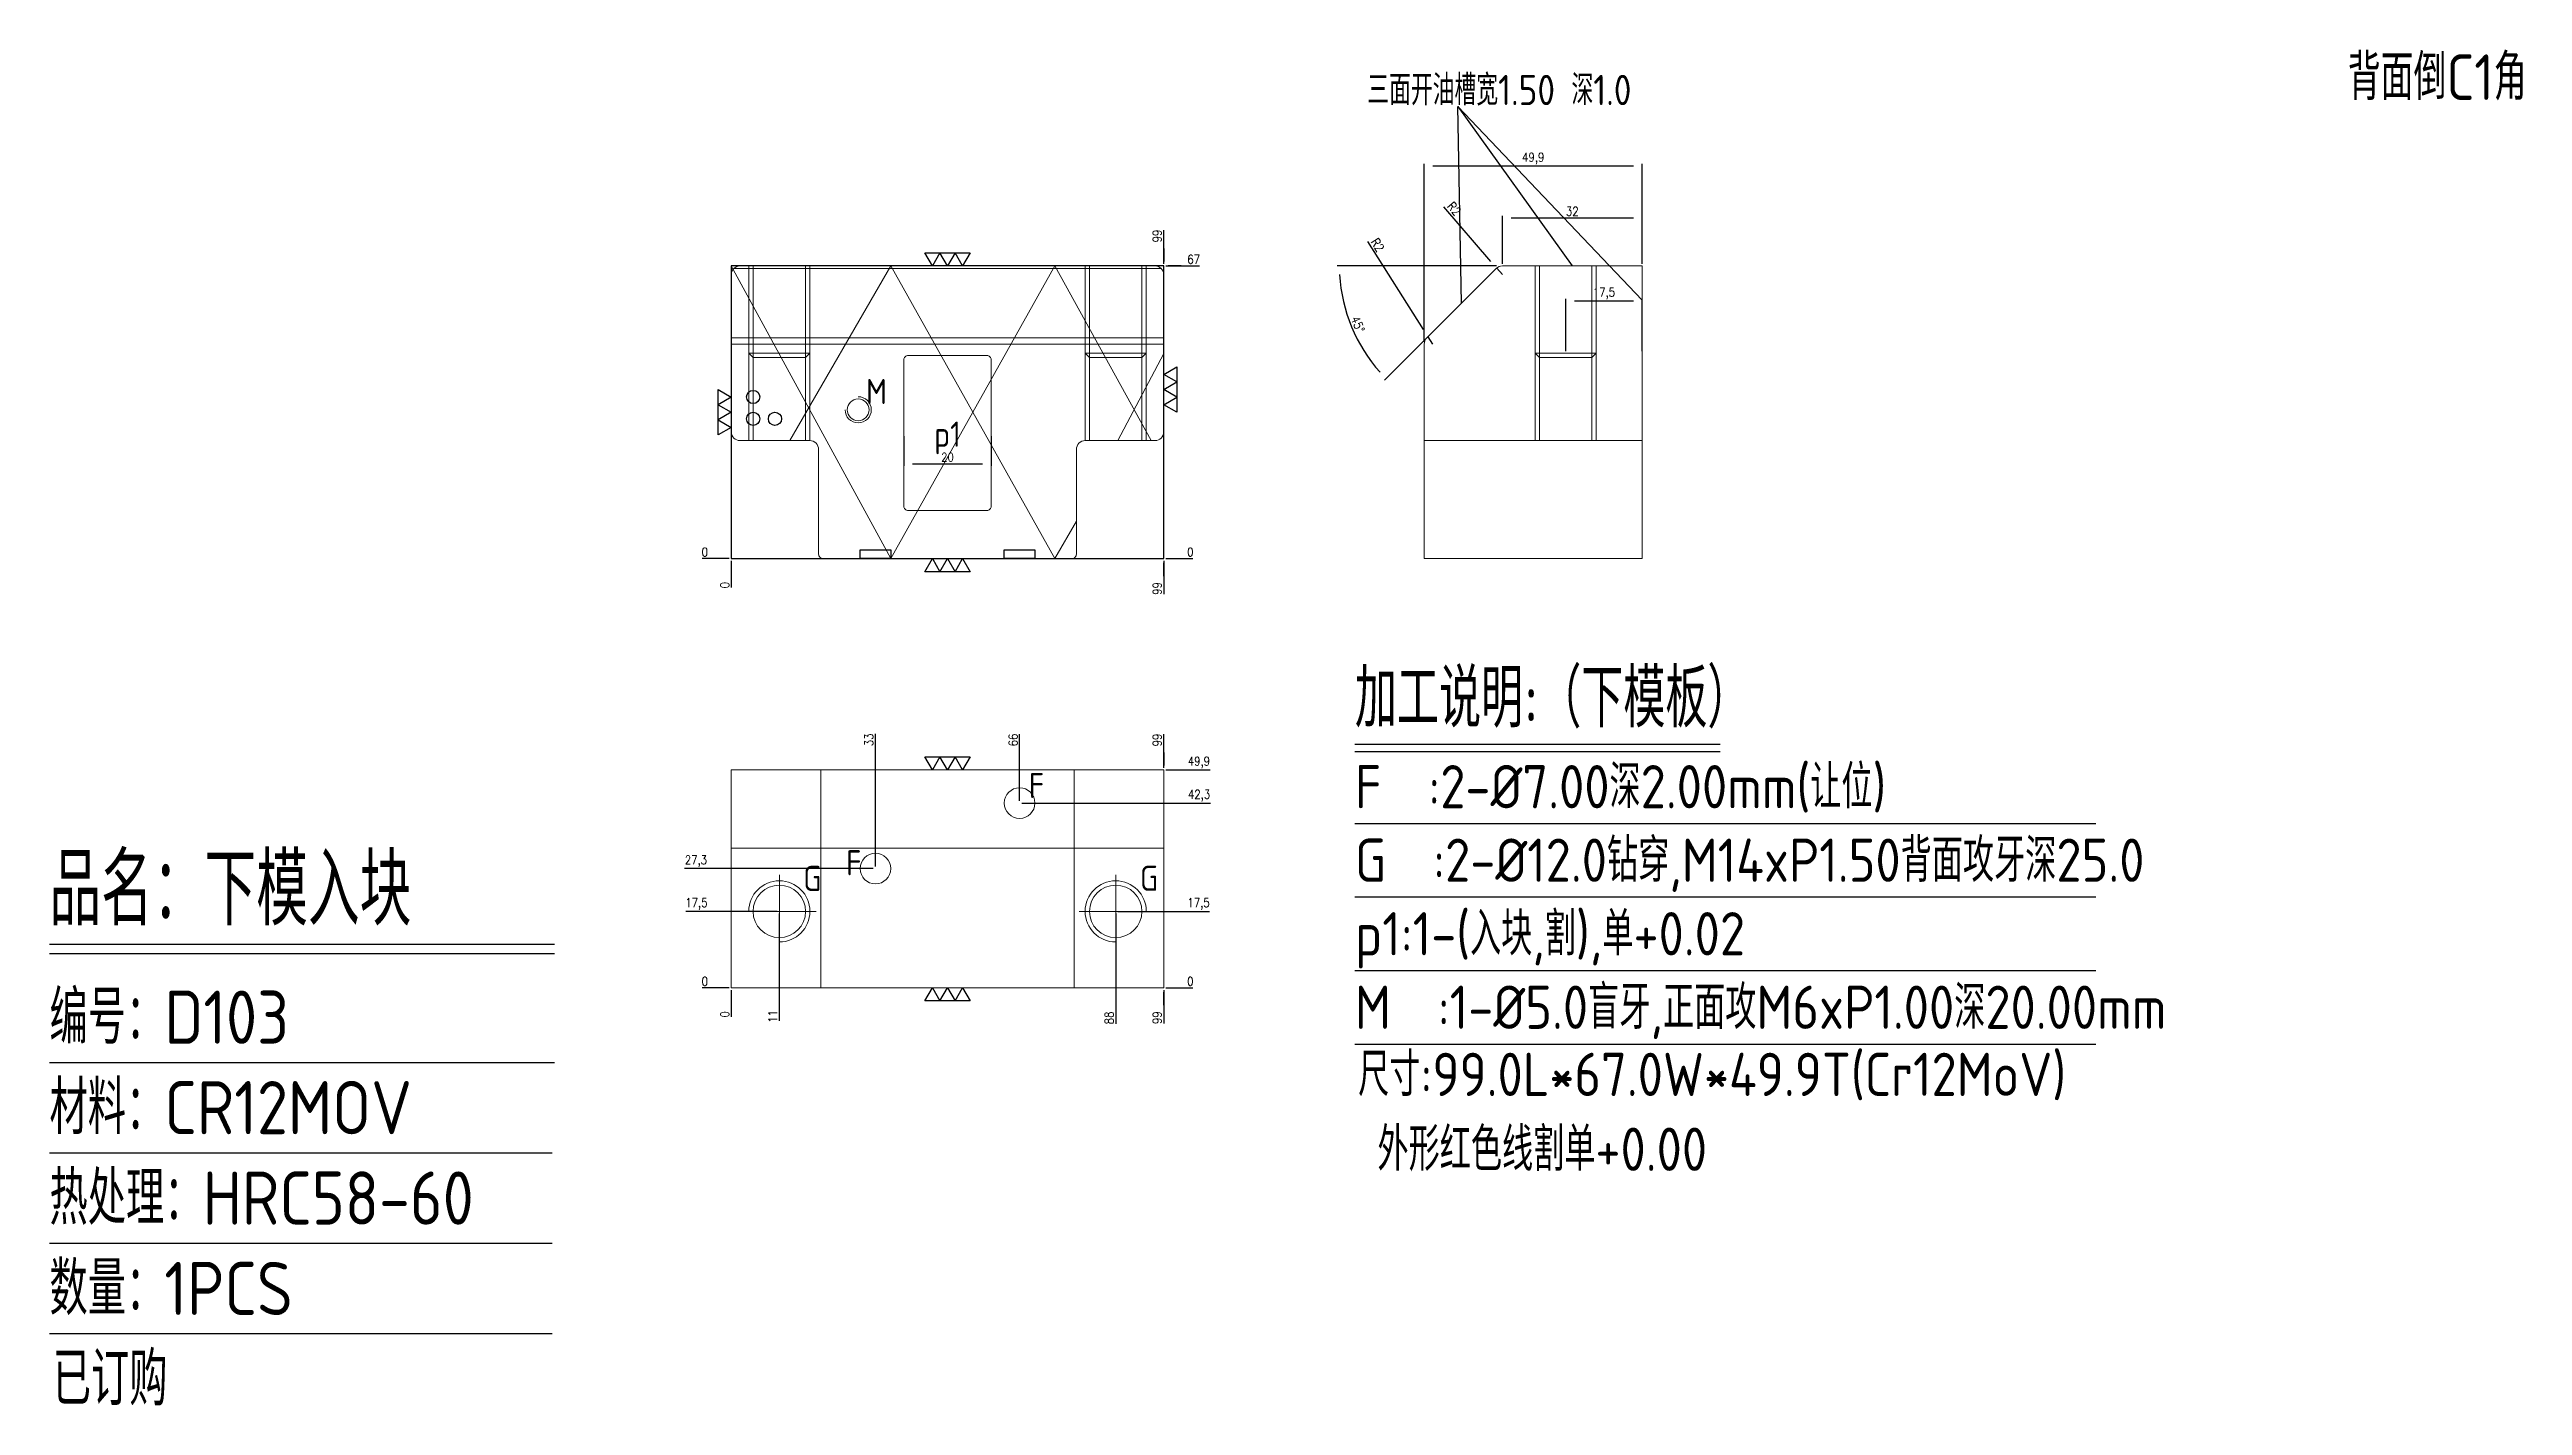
# Model space of a CAD drawing. Header units: millimetres. Extents: x 90242 to 90808, y -5168 to -4857.
import ezdxf
from ezdxf.enums import TextEntityAlignment as Align

# ---------------------------------------------------------------- set-up
doc = ezdxf.new("R2010")
doc.units = ezdxf.units.MM
for name, pattern in [('CENTER', [0]), ('DASHED', [0]), ('HIDDEN', [0])]:
    doc.linetypes.add(name, pattern=pattern)
for name, color, linetype in [('DIE_P', 2, 'Continuous'), ('DIM', 4, 'Continuous'), ('PRESS', 3, 'Continuous'), ('TEXT', 4, 'Continuous')]:
    doc.layers.add(name, color=color, linetype=linetype)
doc.styles.add('gbenor', font='gbenor.shx', dxfattribs={"bigfont": 'gbcbig.shx'})
doc.styles.get("Standard").update_dxf_attribs({"font": 'txt.shx', "width": 0.85, "bigfont": 'ctxt.shx'})
doc.dimstyles.new('T-2-WX', dxfattribs={"dimtxt": 2, "dimasz": 2, "dimexe": 0.5, "dimexo": 0.5, "dimgap": 0.5, "dimtad": 1, "dimtxsty": 'Standard', "dimblk": 'OPEN30', "dimcen": 0, "dimazin": 3, "dimtfac": 1, "dimtmove": 0, "dimatfit": 3, "dimldrblk": 'OPEN30', "dimlwd": -1, "dimlwe": -1})

# ---------------------------------------------------------------- blocks, each defined once
blk = doc.blocks.new('*D7579')
at = {"layer": 'Defpoints', "color": 0}
for p in [(90398.22, -4973.96), (90497.22, -4973.96), (90502.22, -4973.96)]:
    blk.add_point(p, dxfattribs=at)
at = {"layer": 'DIM', "color": 0}
blk.add_line((90497.72, -4973.96), (90503.85, -4973.96), dxfattribs=at)
at = {"layer": 'DIM', "color": 0, "insert": (90503.29, -4972.46), "char_height": 2, "attachment_point": 5}
blk.add_mtext('0', dxfattribs=at)
blk = doc.blocks.new('_Open30')
blk = doc.blocks.new('*D7580')
at = {"layer": 'Defpoints', "color": 0}
for p in [(90497.22, -4906.96), (90502.22, -4906.96), (90398.22, -4973.96)]:
    blk.add_point(p, dxfattribs=at)
at = {"layer": 'DIM', "color": 0}
for p, q in [((90497.72, -4906.96), (90501.22, -4906.96)), ((90501.22, -4906.96), (90498.22, -4906.96)), ((90498.22, -4906.96), (90505.39, -4906.96))]:
    blk.add_line(p, q, dxfattribs=at)
at = {"layer": 'DIM', "color": 0, "insert": (90504.06, -4905.46), "char_height": 2, "attachment_point": 5}
blk.add_mtext('67', dxfattribs=at)
blk = doc.blocks.new('*D7581')
at = {"layer": 'Defpoints', "color": 0}
for p in [(90393.22, -4973.96), (90398.22, -4973.96), (90398.22, -4973.96)]:
    blk.add_point(p, dxfattribs=at)
at = {"layer": 'DIM', "color": 0}
blk.add_line((90397.72, -4973.96), (90391.59, -4973.96), dxfattribs=at)
at = {"layer": 'DIM', "color": 0, "insert": (90392.15, -4972.46), "char_height": 2, "attachment_point": 5}
blk.add_mtext('0', dxfattribs=at)
blk = doc.blocks.new('*D7582')
at = {"layer": 'Defpoints', "color": 0}
for p in [(90398.22, -4973.96), (90497.22, -4973.96), (90497.22, -4978.96)]:
    blk.add_point(p, dxfattribs=at)
at = {"layer": 'DIM', "color": 0}
for p, q in [((90497.22, -4974.46), (90497.22, -4977.96)), ((90497.22, -4977.96), (90497.22, -4974.96)), ((90497.22, -4974.96), (90497.22, -4982.14))]:
    blk.add_line(p, q, dxfattribs=at)
at = {"layer": 'DIM', "color": 0, "insert": (90495.72, -4980.8), "char_height": 2, "attachment_point": 5, "rotation": 90}
blk.add_mtext('99', dxfattribs=at)
blk = doc.blocks.new('*D7583')
at = {"layer": 'Defpoints', "color": 0}
for p in [(90398.22, -4973.96), (90398.22, -4973.96), (90398.22, -4978.96)]:
    blk.add_point(p, dxfattribs=at)
at = {"layer": 'DIM', "color": 0}
blk.add_line((90398.22, -4974.46), (90398.22, -4980.6), dxfattribs=at)
at = {"layer": 'DIM', "color": 0, "insert": (90396.72, -4980.03), "char_height": 2, "attachment_point": 5, "rotation": 90}
blk.add_mtext('0', dxfattribs=at)
blk = doc.blocks.new('*D7584')
at = {"layer": 'Defpoints', "color": 0}
for p in [(90497.22, -4901.96), (90497.22, -4906.96), (90398.22, -4973.96)]:
    blk.add_point(p, dxfattribs=at)
at = {"layer": 'DIM', "color": 0}
for p, q in [((90497.22, -4905.96), (90497.22, -4898.79)), ((90497.22, -4906.46), (90497.22, -4902.96)), ((90497.22, -4902.96), (90497.22, -4905.96))]:
    blk.add_line(p, q, dxfattribs=at)
at = {"layer": 'DIM', "color": 0, "insert": (90495.72, -4900.13), "char_height": 2, "attachment_point": 5, "rotation": 90}
blk.add_mtext('99', dxfattribs=at)
blk = doc.blocks.new('*D7585')
at = {"layer": 'Defpoints', "color": 0}
for p in [(90606.73, -4884.08), (90606.73, -4906.96), (90556.83, -4924.86)]:
    blk.add_point(p, dxfattribs=at)
at = {"layer": 'DIM', "color": 0}
for p, q in [((90556.83, -4924.36), (90556.83, -4883.58)), ((90558.83, -4884.08), (90604.73, -4884.08)), ((90606.73, -4906.46), (90606.73, -4883.58))]:
    blk.add_line(p, q, dxfattribs=at)
at = {"layer": 'DIM', "color": 0, "insert": (90581.78, -4882.39), "char_height": 2, "attachment_point": 5}
blk.add_mtext('49,9', dxfattribs=at)
blk = doc.blocks.new('*D7586')
at = {"layer": 'Defpoints', "color": 0}
for p in [(90606.73, -4895.98), (90574.73, -4906.96), (90606.73, -4906.96)]:
    blk.add_point(p, dxfattribs=at)
at = {"layer": 'DIM', "color": 0}
for p, q in [((90574.73, -4906.46), (90574.73, -4895.48)), ((90576.73, -4895.98), (90604.73, -4895.98)), ((90606.73, -4906.46), (90606.73, -4895.48))]:
    blk.add_line(p, q, dxfattribs=at)
at = {"layer": 'DIM', "color": 0, "insert": (90590.73, -4894.48), "char_height": 2, "attachment_point": 5}
blk.add_mtext('32', dxfattribs=at)
blk = doc.blocks.new('*D7587')
at = {"layer": 'Defpoints', "color": 0}
for p in [(90557.76, -4923.18), (90558.83, -4924.86)]:
    blk.add_point(p, dxfattribs=at)
at = {"layer": 'DIM', "color": 0}
for p, q in [((90556.69, -4921.49), (90543.91, -4901.41)), ((90558.83, -4924.86), (90557.76, -4923.18))]:
    blk.add_line(p, q, dxfattribs=at)
at = {"layer": 'DIM', "color": 0, "insert": (90546.18, -4902.18), "char_height": 2, "attachment_point": 5, "rotation": 302.4667}
blk.add_mtext('R2', dxfattribs=at)
blk = doc.blocks.new('*D7588')
at = {"layer": 'Defpoints', "color": 0}
for p in [(90573.43, -4907.45), (90574.73, -4908.96)]:
    blk.add_point(p, dxfattribs=at)
at = {"layer": 'DIM', "color": 0}
for p, q in [((90572.12, -4905.93), (90561.36, -4893.44)), ((90574.73, -4908.96), (90573.43, -4907.45))]:
    blk.add_line(p, q, dxfattribs=at)
at = {"layer": 'DIM', "color": 0, "insert": (90563.72, -4893.88), "char_height": 2, "attachment_point": 5, "rotation": 310.7387}
blk.add_mtext('R2', dxfattribs=at)
blk = doc.blocks.new('*D7589')
at = {"layer": 'Defpoints', "color": 0}
for p in [(90573.32, -4907.55), (90574.73, -4906.96), (90606.73, -4906.96), (90538.68, -4916.4), (90557.42, -4923.45)]:
    blk.add_point(p, dxfattribs=at)
at = {"layer": 'DIM', "color": 0}
for p, q in [((90573.4, -4906.96), (90536.94, -4906.96)), ((90557.06, -4923.8), (90547.76, -4933.1))]:
    blk.add_line(p, q, dxfattribs=at)
blk.add_arc((90573.9, -4906.96), 36.47, 183.1426, 221.8574, dxfattribs=at)
at = {"layer": 'DIM', "color": 0, "insert": (90541.64, -4920.33), "char_height": 2, "attachment_point": 5, "rotation": 292.5}
blk.add_mtext('45%%d', dxfattribs=at)
blk = doc.blocks.new('*D7590')
at = {"layer": 'Defpoints', "color": 0}
for p in [(90606.73, -4914.97), (90589.23, -4926.96), (90606.73, -4926.96)]:
    blk.add_point(p, dxfattribs=at)
at = {"layer": 'DIM', "color": 0}
for p, q in [((90589.23, -4926.46), (90589.23, -4914.47)), ((90591.23, -4914.97), (90604.73, -4914.97)), ((90606.73, -4926.46), (90606.73, -4914.47))]:
    blk.add_line(p, q, dxfattribs=at)
at = {"layer": 'DIM', "color": 0, "insert": (90597.98, -4913.28), "char_height": 2, "attachment_point": 5}
blk.add_mtext('17,5', dxfattribs=at)
blk = doc.blocks.new('*D7591')
at = {"layer": 'Defpoints', "color": 0}
for p in [(90398.22, -5072.22), (90497.22, -5072.22), (90502.22, -5072.22)]:
    blk.add_point(p, dxfattribs=at)
at = {"layer": 'DIM', "color": 0}
blk.add_line((90497.72, -5072.22), (90503.85, -5072.22), dxfattribs=at)
at = {"layer": 'DIM', "color": 0, "insert": (90503.29, -5070.72), "char_height": 2, "attachment_point": 5}
blk.add_mtext('0', dxfattribs=at)
blk = doc.blocks.new('*D7592')
at = {"layer": 'Defpoints', "color": 0}
for p in [(90486.22, -5054.72), (90502.22, -5054.72), (90398.22, -5072.22)]:
    blk.add_point(p, dxfattribs=at)
at = {"layer": 'DIM', "color": 0}
blk.add_line((90486.72, -5054.72), (90507.66, -5054.72), dxfattribs=at)
at = {"layer": 'DIM', "color": 0, "insert": (90505.19, -5053.03), "char_height": 2, "attachment_point": 5}
blk.add_mtext('17,5', dxfattribs=at)
blk = doc.blocks.new('*D7593')
at = {"layer": 'Defpoints', "color": 0}
for p in [(90464.22, -5029.92), (90502.22, -5029.92), (90398.22, -5072.22)]:
    blk.add_point(p, dxfattribs=at)
at = {"layer": 'DIM', "color": 0}
for p, q in [((90464.72, -5029.92), (90494.22, -5029.92)), ((90494.22, -5029.92), (90498.22, -5029.92)), ((90498.22, -5029.92), (90507.9, -5029.92))]:
    blk.add_line(p, q, dxfattribs=at)
at = {"layer": 'DIM', "color": 0, "insert": (90505.31, -5028.23), "char_height": 2, "attachment_point": 5}
blk.add_mtext('42,3', dxfattribs=at)
blk = doc.blocks.new('*D7594')
at = {"layer": 'Defpoints', "color": 0}
for p in [(90497.22, -5022.32), (90502.22, -5022.32), (90398.22, -5072.22)]:
    blk.add_point(p, dxfattribs=at)
at = {"layer": 'DIM', "color": 0}
blk.add_line((90497.72, -5022.32), (90507.82, -5022.32), dxfattribs=at)
at = {"layer": 'DIM', "color": 0, "insert": (90505.27, -5020.63), "char_height": 2, "attachment_point": 5}
blk.add_mtext('49,9', dxfattribs=at)
blk = doc.blocks.new('*D7595')
at = {"layer": 'Defpoints', "color": 0}
for p in [(90393.22, -5072.22), (90398.22, -5072.22), (90398.22, -5072.22)]:
    blk.add_point(p, dxfattribs=at)
at = {"layer": 'DIM', "color": 0}
blk.add_line((90397.72, -5072.22), (90391.59, -5072.22), dxfattribs=at)
at = {"layer": 'DIM', "color": 0, "insert": (90392.15, -5070.72), "char_height": 2, "attachment_point": 5}
blk.add_mtext('0', dxfattribs=at)
blk = doc.blocks.new('*D7596')
at = {"layer": 'Defpoints', "color": 0}
for p in [(90393.22, -5054.72), (90409.22, -5054.72), (90398.22, -5072.22)]:
    blk.add_point(p, dxfattribs=at)
at = {"layer": 'DIM', "color": 0}
blk.add_line((90408.72, -5054.72), (90387.78, -5054.72), dxfattribs=at)
at = {"layer": 'DIM', "color": 0, "insert": (90390.25, -5053.03), "char_height": 2, "attachment_point": 5}
blk.add_mtext('17,5', dxfattribs=at)
blk = doc.blocks.new('*D7597')
at = {"layer": 'Defpoints', "color": 0}
for p in [(90393.22, -5044.92), (90431.22, -5044.92), (90398.22, -5072.22)]:
    blk.add_point(p, dxfattribs=at)
at = {"layer": 'DIM', "color": 0}
blk.add_line((90430.72, -5044.92), (90387.54, -5044.92), dxfattribs=at)
at = {"layer": 'DIM', "color": 0, "insert": (90390.13, -5043.23), "char_height": 2, "attachment_point": 5}
blk.add_mtext('27,3', dxfattribs=at)
blk = doc.blocks.new('*D7598')
at = {"layer": 'Defpoints', "color": 0}
for p in [(90398.22, -5072.22), (90497.22, -5072.22), (90497.22, -5077.22)]:
    blk.add_point(p, dxfattribs=at)
at = {"layer": 'DIM', "color": 0}
for p, q in [((90497.22, -5072.72), (90497.22, -5076.22)), ((90497.22, -5076.22), (90497.22, -5073.22)), ((90497.22, -5073.22), (90497.22, -5080.39))]:
    blk.add_line(p, q, dxfattribs=at)
at = {"layer": 'DIM', "color": 0, "insert": (90495.72, -5079.05), "char_height": 2, "attachment_point": 5, "rotation": 90}
blk.add_mtext('99', dxfattribs=at)
blk = doc.blocks.new('*D7599')
at = {"layer": 'Defpoints', "color": 0}
for p in [(90486.22, -5054.72), (90398.22, -5072.22), (90486.22, -5077.22)]:
    blk.add_point(p, dxfattribs=at)
at = {"layer": 'DIM', "color": 0}
for p, q in [((90486.22, -5055.22), (90486.22, -5069.22)), ((90486.22, -5069.22), (90486.22, -5073.22)), ((90486.22, -5073.22), (90486.22, -5080.47))]:
    blk.add_line(p, q, dxfattribs=at)
at = {"layer": 'DIM', "color": 0, "insert": (90484.72, -5079.1), "char_height": 2, "attachment_point": 5, "rotation": 90}
blk.add_mtext('88', dxfattribs=at)
blk = doc.blocks.new('*D7600')
at = {"layer": 'Defpoints', "color": 0}
for p in [(90409.22, -5054.72), (90398.22, -5072.22), (90409.22, -5077.22)]:
    blk.add_point(p, dxfattribs=at)
at = {"layer": 'DIM', "color": 0}
for p, q in [((90409.22, -5055.22), (90409.22, -5069.22)), ((90409.22, -5069.22), (90409.22, -5073.22)), ((90409.22, -5073.22), (90409.22, -5079.74))]:
    blk.add_line(p, q, dxfattribs=at)
at = {"layer": 'DIM', "color": 0, "insert": (90407.72, -5078.73), "char_height": 2, "attachment_point": 5, "rotation": 90}
blk.add_mtext('11', dxfattribs=at)
blk = doc.blocks.new('*D7601')
at = {"layer": 'Defpoints', "color": 0}
for p in [(90398.22, -5072.22), (90398.22, -5072.22), (90398.22, -5077.22)]:
    blk.add_point(p, dxfattribs=at)
at = {"layer": 'DIM', "color": 0}
blk.add_line((90398.22, -5072.72), (90398.22, -5078.85), dxfattribs=at)
at = {"layer": 'DIM', "color": 0, "insert": (90396.72, -5078.29), "char_height": 2, "attachment_point": 5, "rotation": 90}
blk.add_mtext('0', dxfattribs=at)
blk = doc.blocks.new('*D7602')
at = {"layer": 'Defpoints', "color": 0}
for p in [(90497.22, -5017.32), (90497.22, -5022.32), (90398.22, -5072.22)]:
    blk.add_point(p, dxfattribs=at)
at = {"layer": 'DIM', "color": 0}
for p, q in [((90497.22, -5021.32), (90497.22, -5014.15)), ((90497.22, -5021.82), (90497.22, -5018.32)), ((90497.22, -5018.32), (90497.22, -5021.32))]:
    blk.add_line(p, q, dxfattribs=at)
at = {"layer": 'DIM', "color": 0, "insert": (90495.72, -5015.48), "char_height": 2, "attachment_point": 5, "rotation": 90}
blk.add_mtext('99', dxfattribs=at)
blk = doc.blocks.new('*D7603')
at = {"layer": 'Defpoints', "color": 0}
for p in [(90464.22, -5017.32), (90464.22, -5029.92), (90398.22, -5072.22)]:
    blk.add_point(p, dxfattribs=at)
at = {"layer": 'DIM', "color": 0}
for p, q in [((90464.22, -5021.32), (90464.22, -5014.15)), ((90464.22, -5025.32), (90464.22, -5021.32)), ((90464.22, -5029.42), (90464.22, -5025.32))]:
    blk.add_line(p, q, dxfattribs=at)
at = {"layer": 'DIM', "color": 0, "insert": (90462.72, -5015.48), "char_height": 2, "attachment_point": 5, "rotation": 90}
blk.add_mtext('66', dxfattribs=at)
blk = doc.blocks.new('*D7604')
at = {"layer": 'Defpoints', "color": 0}
for p in [(90431.22, -5017.32), (90431.22, -5044.92), (90398.22, -5072.22)]:
    blk.add_point(p, dxfattribs=at)
at = {"layer": 'DIM', "color": 0}
for p, q in [((90431.22, -5021.32), (90431.22, -5014.07)), ((90431.22, -5025.32), (90431.22, -5021.32)), ((90431.22, -5044.42), (90431.22, -5025.32))]:
    blk.add_line(p, q, dxfattribs=at)
at = {"layer": 'DIM', "color": 0, "insert": (90429.72, -5015.44), "char_height": 2, "attachment_point": 5, "rotation": 90}
blk.add_mtext('33', dxfattribs=at)
blk = doc.blocks.new('*D7605')
at = {"layer": 'Defpoints', "color": 0}
for p in [(90437.72, -4945.46), (90457.72, -4945.46), (90457.72, -4952.26)]:
    blk.add_point(p, dxfattribs=at)
at = {"layer": 'DIM', "color": 0}
for p, q in [((90437.72, -4945.96), (90437.72, -4952.76)), ((90457.72, -4945.96), (90457.72, -4952.76)), ((90439.72, -4952.26), (90455.72, -4952.26))]:
    blk.add_line(p, q, dxfattribs=at)
at = {"layer": 'DIM', "color": 0, "insert": (90447.72, -4950.76), "char_height": 2, "attachment_point": 5}
blk.add_mtext('20', dxfattribs=at)

msp = doc.modelspace()

# ---------------------------------------------------------------- linework, layer by layer
at = {"layer": 'DIE_P', "linetype": 'HIDDEN', "lineweight": 15, "ltscale": 30}
for p, q in [((90398.221, -4906.964), (90434.748, -4973.964)), ((90434.748, -4906.964), (90411.654, -4946.964)), ((90434.748, -4906.964), (90472.276, -4973.964)), ((90472.276, -4906.964), (90434.748, -4973.964)), ((90472.276, -4906.964), (90494.37, -4946.964)), ((90497.221, -4927.027), (90486.71, -4946.964))]:
    msp.add_line(p, q, dxfattribs=at)
at = {"layer": 'DIE_P', "linetype": 'Continuous', "lineweight": 15}
for p, q in [((90398.806, -4907.55, 0), (90496.635, -4907.55, 0)), ((90398.221, -4923.449, 0), (90497.221, -4923.449, 0)), ((90398.221, -4924.863, 0), (90497.221, -4924.863, 0)), ((90556.833, -4946.964, 0), (90606.733, -4946.964, 0)), ((90418.721, -5022.319), (90418.721, -5072.219)), ((90476.721, -5072.219), (90476.721, -5022.319)), ((90398.221, -5040.219), (90497.221, -5040.219))]:
    msp.add_line(p, q, dxfattribs=at)
at = {"layer": 'DIE_P', "color": 4, "linetype": 'CENTER', "lineweight": 15}
for p, q in [((90409.221, -5063.119), (90409.221, -5046.319)), ((90486.221, -5063.119), (90486.221, -5046.319)), ((90400.821, -5054.719), (90417.621, -5054.719)), ((90494.621, -5054.719), (90477.821, -5054.719))]:
    msp.add_line(p, q, dxfattribs=at)
at = {"layer": 'DIE_P', "color": 1, "linetype": 'Continuous', "lineweight": 15}
for points in [[(90400.221, -4906.964, 0.4142136), (90398.221, -4908.964), (90398.221, -4944.964, 0.4142136), (90400.221, -4946.964), (90416.221, -4946.964, -0.4142136), (90418.221, -4948.964), (90418.221, -4972.964, 0.4142136), (90419.221, -4973.964), (90476.221, -4973.964, 0.4142136), (90477.221, -4972.964), (90477.221, -4948.964, -0.4142136), (90479.221, -4946.964), (90495.221, -4946.964, 0.4142136), (90497.221, -4944.964), (90497.221, -4908.964, 0.4142136), (90495.221, -4906.964)], [(90437.721, -4928.464), (90437.721, -4961.964, 0.4142136), (90438.721, -4962.964), (90456.721, -4962.964, 0.4142136), (90457.721, -4961.964), (90457.721, -4928.464, 0.4142136), (90456.721, -4927.464), (90438.721, -4927.464, 0.4142136)]]:
    msp.add_lwpolyline(points, format="xyb", close=True, dxfattribs=at)
at = {"layer": 'DIE_P', "color": 8, "linetype": 'DASHED'}
msp.add_lwpolyline([(90398.221, -4973.964), (90497.221, -4973.964), (90497.221, -4906.964), (90398.221, -4906.964)], close=True, dxfattribs=at)
at = {"layer": 'DIE_P', "linetype": 'HIDDEN', "lineweight": 15}
for points in [[(90402.221, -4946.964), (90402.221, -4906.964)], [(90403.221, -4946.964), (90403.221, -4906.964)], [(90415.221, -4946.964), (90415.221, -4906.964)], [(90416.221, -4946.964), (90416.221, -4906.964)], [(90479.221, -4946.964), (90479.221, -4906.964)], [(90480.221, -4946.964), (90480.221, -4906.964)], [(90492.221, -4946.964), (90492.221, -4906.964)], [(90493.221, -4946.964), (90493.221, -4906.964)]]:
    msp.add_lwpolyline(points, dxfattribs=at)
at = {"layer": 'DIE_P', "color": 4}
for points in [[(90452.917, -4903.964), (90451.185, -4906.964), (90449.453, -4903.964), (90447.721, -4906.964), (90445.989, -4903.964), (90444.257, -4906.964), (90442.525, -4903.964), (90452.917, -4903.964)], [(90500.221, -4940.464), (90497.221, -4938.732), (90500.221, -4937), (90497.221, -4935.268), (90500.221, -4933.536), (90497.221, -4931.804), (90500.221, -4930.072), (90500.221, -4940.464)], [(90395.221, -4935.268), (90398.221, -4937), (90395.221, -4938.732), (90398.221, -4940.464), (90395.221, -4942.196), (90398.221, -4943.928), (90395.221, -4945.66), (90395.221, -4935.268)], [(90442.525, -4976.964), (90444.257, -4973.964), (90445.989, -4976.964), (90447.721, -4973.964), (90449.453, -4976.964), (90451.185, -4973.964), (90452.917, -4976.964), (90442.525, -4976.964)], [(90452.917, -5019.319), (90451.185, -5022.319), (90449.453, -5019.319), (90447.721, -5022.319), (90445.989, -5019.319), (90444.257, -5022.319), (90442.525, -5019.319), (90452.917, -5019.319)], [(90442.525, -5075.219), (90444.257, -5072.219), (90445.989, -5075.219), (90447.721, -5072.219), (90449.453, -5075.219), (90451.185, -5072.219), (90452.917, -5075.219), (90442.525, -5075.219)]]:
    msp.add_lwpolyline(points, close=True, dxfattribs=at)
at = {"layer": 'DIE_P', "color": 2, "linetype": 'Continuous', "lineweight": 15}
msp.add_lwpolyline([(90556.833, -4973.964), (90606.733, -4973.964), (90606.733, -4906.964), (90574.732, -4906.964, 0.1989124), (90573.318, -4907.55), (90557.419, -4923.449, 0.1989124), (90556.833, -4924.863)], format="xyb", close=True, dxfattribs=at)
at = {"layer": 'DIE_P', "linetype": 'HIDDEN', "lineweight": 15, "elevation": 0}
for points in [[(90582.233, -4946.964), (90582.233, -4906.964)], [(90583.233, -4946.964), (90583.233, -4906.964)], [(90595.233, -4946.964), (90595.233, -4906.964)], [(90596.233, -4946.964), (90596.233, -4906.964)]]:
    msp.add_lwpolyline(points, dxfattribs=at)
at = {"layer": 'DIE_P', "linetype": 'HIDDEN', "lineweight": 15}
for points in [[(90402.221, -4926.964), (90403.221, -4927.964), (90415.221, -4927.964), (90416.221, -4926.964)], [(90493.221, -4926.964), (90492.221, -4927.964), (90480.221, -4927.964), (90479.221, -4926.964)], [(90596.233, -4926.964), (90595.233, -4927.964), (90583.233, -4927.964), (90582.233, -4926.964)]]:
    msp.add_lwpolyline(points, close=True, dxfattribs=at)
at = {"layer": 'DIE_P', "linetype": 'HIDDEN', "lineweight": 15, "ltscale": 30}
msp.add_lwpolyline([(90477.221, -4965.4), (90472.276, -4973.964)], dxfattribs=at)
at = {"layer": 'DIE_P', "color": 2, "linetype": 'HIDDEN', "ltscale": 0.2}
for points in [[(90427.721, -4971.964), (90434.721, -4971.964), (90434.721, -4973.964), (90427.721, -4973.964)], [(90460.721, -4971.964), (90467.721, -4971.964), (90467.721, -4973.964), (90460.721, -4973.964)]]:
    msp.add_lwpolyline(points, close=True, dxfattribs=at)
at = {"layer": 'DIE_P', "color": 2, "linetype": 'Continuous', "lineweight": 15}
msp.add_lwpolyline([(90398.221, -5022.319), (90497.221, -5022.319), (90497.221, -5072.219), (90398.221, -5072.219)], close=True, dxfattribs=at)
at = {"layer": 'DIE_P', "linetype": 'Continuous', "lineweight": 15}
for centre, radius in [((90427.269, -4939.9), 2.5), ((90409.221, -5054.719), 6), ((90486.221, -5054.719), 6)]:
    msp.add_circle(centre, radius, dxfattribs=at)
at = {"layer": 'DIE_P', "color": 2, "linetype": 'Continuous', "lineweight": 15}
for centre in [(90464.221, -5029.919), (90431.221, -5044.919)]:
    msp.add_circle(centre, 3.5, dxfattribs=at)
at = {"layer": 'DIE_P', "linetype": 'Continuous', "lineweight": 15}
for centre, radius, start, end in [((90427.269, -4939.9), 3, 180, 90), ((90409.221, -5054.719), 7, 270, 180), ((90486.221, -5054.719), 7, 0, 270)]:
    msp.add_arc(centre, radius, start, end, dxfattribs=at)
at = {"layer": 'DIM', "color": 4, "linetype": 'Continuous', "lineweight": 25}
for p, q in [((90242.147, -5062.196), (90357.754, -5062.196)), ((90242.147, -5064.326), (90357.754, -5064.326)), ((90242.147, -5089.285), (90357.754, -5089.285)), ((90242.147, -5109.982), (90357.252, -5109.982)), ((90242.147, -5130.68), (90357.252, -5130.68)), ((90242.147, -5151.377), (90357.252, -5151.377))]:
    msp.add_line(p, q, dxfattribs=at)
at = {"layer": 'PRESS', "color": 4}
for p, q in [((90565.368, -4915.5), (90564.52, -4870.468)), ((90564.52, -4870.468), (90606.733, -4914.82)), ((90564.52, -4870.468), (90590.732, -4906.964))]:
    msp.add_line(p, q, dxfattribs=at)
at = {"layer": 'TEXT', "color": 3}
for p, q in [((90540.979, -5016.417), (90624.615, -5016.417)), ((90540.979, -5018.15), (90624.615, -5018.15))]:
    msp.add_line(p, q, dxfattribs=at)
at = {"layer": 'TEXT', "color": 3, "linetype": 'Continuous'}
for p, q in [((90540.979, -5034.584), (90710.605, -5034.584)), ((90540.979, -5051.414), (90710.605, -5051.414)), ((90540.979, -5068.244), (90710.605, -5068.244)), ((90540.979, -5085.074), (90710.605, -5085.074))]:
    msp.add_line(p, q, dxfattribs=at)
at = {"layer": 'TEXT', "color": 4}
for centre in [(90403.221, -4936.964), (90403.221, -4941.964), (90408.221, -4941.964)]:
    msp.add_circle(centre, 1.5, dxfattribs=at)

# ---------------------------------------------------------------- texts
at = {"layer": 'DIM', "color": 3, "linetype": 'Continuous', "lineweight": 25, "style": 'gbenor'}
for s, height, p in [('品名：下模入块', 16.4362, (90242.147, -5057.934)), ('编号：D103', 12.175, (90242.147, -5085.024)), ('材料：CR12MOV', 12.175, (90242.147, -5105.721)), ('热处理：HRC58-60', 12.175, (90242.147, -5126.419)), ('数量：1PCS', 12.175, (90242.147, -5147.116)), ('已订购', 12.175, (90242.887, -5167.814))]:
    msp.add_text(s, height=height, dxfattribs=at).set_placement(p)
at = {"layer": 'TEXT', "color": 4, "style": 'gbenor'}
for s, height, p in [('三面开油槽宽1.50 深1.0', 6.93, (90543.817, -4870.164)), ('加工说明:（下模板）', 13.365, (90540.979, -5012.606)), ('F  :2-%%C7.00深2.00mm(让位)', 9.9, (90540.979, -5031.119)), ('G  :2-%%C12.0钻穿,M14xP1.50背面攻牙深25.0', 9.9, (90540.979, -5047.949)), ('M  :1-%%C5.0盲牙,正面攻M6xP1.00深20.00mm', 9.9, (90540.979, -5081.609)), ('尺寸:99.0L*67.0W*49.9T(Cr12MoV)', 9.9, (90541.711, -5096.972))]:
    msp.add_text(s, height=height, dxfattribs=at).set_placement(p)
at = {"layer": 'TEXT', "color": 4, "lineweight": 18, "style": 'gbenor'}
msp.add_text('背面倒C1角', height=10.4452, dxfattribs=at).set_placement((90768.269, -4868.989))
at = {"layer": 'TEXT', "color": 4, "style": 'gbenor'}
for s, p in [('M', (90431.455, -4935.713)), ('p1', (90447.721, -4945.464)), ('F', (90468.09, -5025.902)), ('F', (90426.275, -5043.594)), ('G', (90416.767, -5047.173)), ('G', (90493.859, -5047.133))]:
    msp.add_text(s, height=5.76, dxfattribs=at).set_placement(p, align=Align.MIDDLE_CENTER)
at = {"layer": 'TEXT', "color": 1, "style": 'gbenor'}
for s, p in [('p1:1-(入块,割),单+0.02', (90540.979, -5064.779)), ('外形红色线割单+0.00', (90546.138, -5114.112))]:
    msp.add_text(s, height=9.9, dxfattribs=at).set_placement(p)

# ---------------------------------------------------------------- dimensions: what is measured, and where the dimension line sits
at = {"layer": 'DIM', "color": 4}
for base, p1, p2, picture, middle in [((90606.733, -4884.08), (90556.833, -4924.863), (90606.733, -4906.964), '*D7585', (90581.783, -4882.389)), ((90606.733, -4895.976), (90574.732, -4906.964), (90606.733, -4906.964), '*D7586', (90590.732, -4894.476)), ((90606.733, -4914.97), (90589.233, -4926.964), (90606.733, -4926.964), '*D7590', (90597.983, -4913.28)), ((90457.721, -4952.257), (90437.721, -4945.464), (90457.721, -4945.464), '*D7605', (90447.721, -4950.757))]:
    dim = msp.add_linear_dim(base=base, p1=p1, p2=p2, dimstyle='T-2-WX', dxfattribs=at)
    dim.commit()
    dim.dimension.update_dxf_attribs({"geometry": picture, "text_midpoint": middle})
for center, mpoint, picture, middle in [((90574.732, -4908.964), (90573.427, -4907.449), '*D7588', (90562.584, -4894.859)), ((90558.833, -4924.863), (90557.759, -4923.176), '*D7587', (90544.914, -4902.988))]:
    dim = msp.add_radius_dim(center=center, mpoint=mpoint, dimstyle='T-2-WX', dxfattribs=at)
    dim.commit()
    dim.dimension.update_dxf_attribs({"geometry": picture, "text_midpoint": middle, "dimtype": 164})
for feature_location, offset, dtype, origin, picture, middle in [((90497.221, -4906.964), (0, 5), 1, (90398.221, -4973.964), '*D7584', (90495.721, -4900.128)), ((90497.221, -4906.964), (5, 0), 0, (90398.221, -4973.964), '*D7580', (90504.056, -4905.464)), ((90398.220648685, -4973.96397975), (-5, 0), 0, (90398.220648685, -4973.96397975), '*D7581', (90392.153982018, -4972.46397975)), ((90398.220648685, -4973.96397975), (0, -5), 1, (90398.220648685, -4973.96397975), '*D7583', (90396.720648685, -4980.030646416)), ((90497.220690222, -4973.96397975), (5, 0), 0, (90398.220648685, -4973.96397975), '*D7579', (90503.287356889, -4972.46397975)), ((90497.221, -4973.964), (0, -5), 1, (90398.221, -4973.964), '*D7582', (90495.721, -4980.8)), ((90431.221, -5044.919), (0, 27.6), 1, (90398.221, -5072.219), '*D7604', (90429.721, -5015.443)), ((90497.221, -5022.319), (0, 5), 1, (90398.221, -5072.219), '*D7602', (90495.721, -5015.483)), ((90464.221, -5029.919), (0, 12.6), 1, (90398.221, -5072.219), '*D7603', (90462.721, -5015.483)), ((90497.221, -5022.319), (5, 0), 0, (90398.221, -5072.219), '*D7594', (90505.271, -5020.629)), ((90464.221, -5029.919), (38, 0), 0, (90398.221, -5072.219), '*D7593', (90505.311, -5028.229)), ((90431.221, -5044.919), (-38, 0), 0, (90398.221, -5072.219), '*D7597', (90390.13, -5043.229)), ((90409.221, -5054.719), (-16, 0), 0, (90398.221, -5072.219), '*D7596', (90390.252, -5053.029)), ((90486.221, -5054.719), (16, 0), 0, (90398.221, -5072.219), '*D7592', (90505.19, -5053.029)), ((90486.221, -5054.719), (0, -22.5), 1, (90398.221, -5072.219), '*D7599', (90484.721, -5079.095)), ((90409.221, -5054.719), (0, -22.5), 1, (90398.221, -5072.219), '*D7600', (90407.721, -5078.731)), ((90398.220648685, -5072.219067848), (-5, 0), 0, (90398.220648685, -5072.219067848), '*D7595', (90392.153982018, -5070.719067848)), ((90398.220648685, -5072.219067848), (0, -5), 1, (90398.220648685, -5072.219067848), '*D7601', (90396.720648685, -5078.285734515)), ((90497.220690222, -5072.219067848), (5, 0), 0, (90398.220648685, -5072.219067848), '*D7591', (90503.287356889, -5070.719067848)), ((90497.221, -5072.219), (0, -5), 1, (90398.221, -5072.219), '*D7598', (90495.721, -5079.055))]:
    dim = msp.add_ordinate_dim(feature_location=feature_location, offset=offset, dtype=dtype, origin=origin, dimstyle='T-2-WX', dxfattribs=at)
    dim.commit()
    dim.dimension.update_dxf_attribs({"geometry": picture, "text_midpoint": middle})
dim = msp.add_angular_dim_2l(base=(90538.678, -4916.403), line1=((90606.733, -4906.964), (90574.732, -4906.964)), line2=((90573.318, -4907.55), (90557.419, -4923.449)), dimstyle='T-2-WX', dxfattribs=at)
dim.commit()
dim.dimension.update_dxf_attribs({"geometry": '*D7589', "text_midpoint": (90541.641, -4920.328)})

doc.saveas('drawing.dxf')
